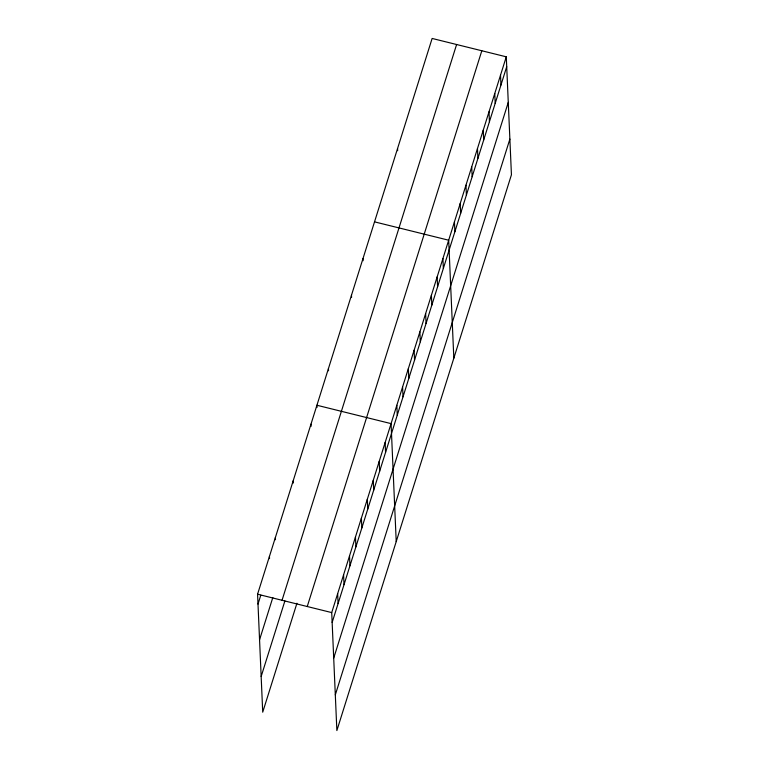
<?xml version="1.0" encoding="UTF-8"?>
<svg xmlns="http://www.w3.org/2000/svg" width="769" height="769" viewBox="0 0 769 769"><rect width="100%" height="100%" fill="white"/><g stroke="black" fill="none" stroke-linecap="round" stroke-linejoin="round"><path stroke-width="1.15" d="M296.93 603.252L262.719 712.181L257.567 594.216L432.13 38.45L506.281 56.819L511.433 174.784L336.87 730.55L331.718 612.585L506.281 56.819M258 604.088L260.787 595.196M259.557 639.76L272.822 597.523M282.04 600.281L456.603 44.515M261.162 676.509L284.895 600.925M307.244 606.52L481.817 50.754M332.15 622.457L506.713 66.692M333.708 658.129L508.271 102.354M335.313 694.878L509.876 139.112M374.522 221.857L448.683 240.216L453.825 358.181M257.567 594.216L331.718 612.585M500.523 75.16L500.955 85.023M494.765 93.501L495.198 103.363M489.007 111.841L489.43 121.704M483.24 130.182L483.672 140.045M477.482 148.513L477.914 158.385M471.724 166.854L472.156 176.726M465.956 185.194L466.389 195.066M460.198 203.535L460.631 213.407M454.441 221.876L454.873 231.748M442.915 258.557L443.348 268.429M437.157 276.898L437.59 286.77M431.399 295.238L431.832 305.11M425.632 313.579L426.064 323.451M419.874 331.92L420.307 341.792M414.116 350.26L414.549 360.132M408.358 368.601L408.781 378.473M397.563 148.494L397.66 150.686M402.591 386.942L403.023 396.814M396.833 405.282L397.265 415.154M396.218 541.587L391.075 423.623L316.915 405.253L317.011 407.455M385.134 442.521L385.567 452.393M379.204 461.419L379.636 471.282M373.263 480.308L373.696 490.18M363.006 258.538L363.103 260.729M367.332 499.206L367.765 509.078M361.392 518.104L361.824 527.976M351.481 295.219L351.577 297.411M355.461 537.002L355.893 546.874M349.53 555.9L349.953 565.763M343.589 574.789L344.022 584.661M328.44 368.572L328.536 370.773M337.658 593.687L338.081 603.559M310.984 424.152L311.08 426.343M293.172 480.846L293.268 483.038M275.369 537.531L275.465 539.723M269.438 556.429L269.534 558.621"/></g></svg>
